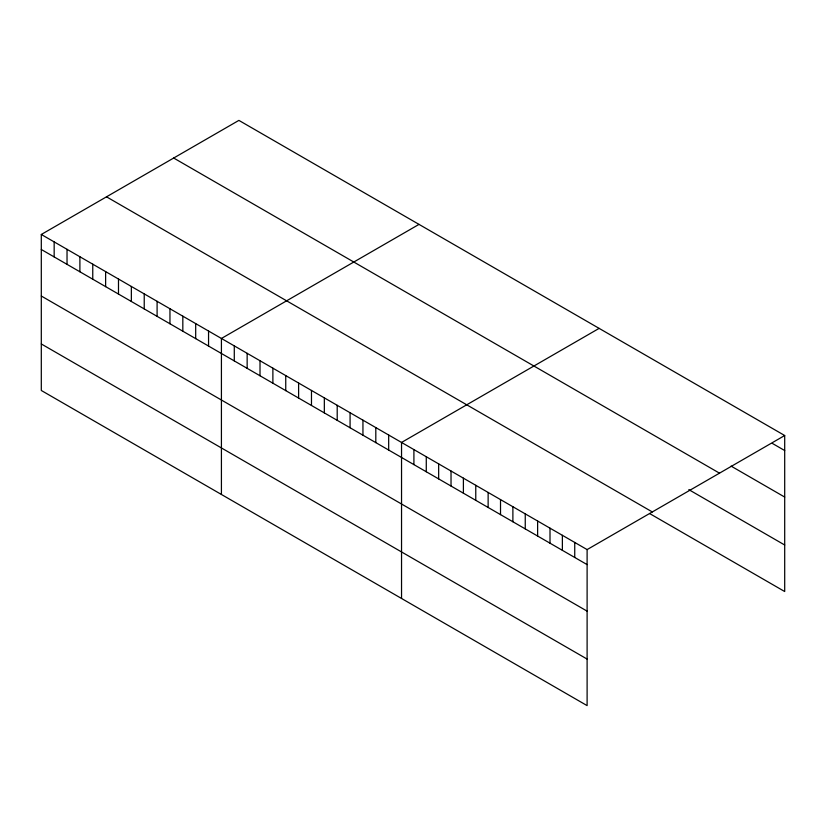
<?xml version="1.0" encoding="UTF-8"?>
<svg xmlns="http://www.w3.org/2000/svg" width="826" height="826" viewBox="0 0 826 826"><rect width="100%" height="100%" fill="white"/><g stroke="black" fill="none" stroke-linecap="round" stroke-linejoin="round"><path stroke-width="1.24" d="M41.3 234.47L587.11 549.589L587.11 705.611L41.3 390.481L41.3 234.47L238.89 120.389L784.7 435.519L784.7 591.53L649.639 513.555M419.009 224.383L221.42 338.464L221.42 494.475M599.118 328.376L401.539 442.447L401.539 598.468M587.11 549.589L784.7 435.519M772.331 443.397L784.7 450.542M731.093 466.112L784.7 497.066M173.687 158.034L719.498 473.164M688.822 489.642L784.7 545.005M106.502 196.825L652.313 511.944M41.3 249.493L587.11 564.612M41.3 296.018L587.11 611.147M41.3 343.957L587.11 659.076M574.741 542.445L574.741 557.478M562.372 535.31L562.372 550.333M550.002 528.165L550.002 543.188M537.623 521.02L537.623 536.043M525.253 513.875L525.253 528.898M512.884 506.73L512.884 521.764M500.515 499.596L500.515 514.619M488.135 492.451L488.135 507.474M475.766 485.306L475.766 500.329M463.396 478.161L463.396 493.184M451.027 471.026L451.027 486.049M438.658 463.882L438.658 478.904M426.278 456.737L426.278 471.76M413.909 449.592L413.909 464.615M388.674 435.023L388.674 450.046M375.809 427.6L375.809 442.622M362.944 420.166L362.944 435.188M350.079 412.742L350.079 427.765M337.204 405.308L337.204 420.331M324.339 397.884L324.339 412.907M311.474 390.45L311.474 405.483M298.609 383.027L298.609 398.049M285.744 375.603L285.744 390.626M272.879 368.169L272.879 383.192M260.014 360.745L260.014 375.768M247.15 353.311L247.15 368.344M234.285 345.887L234.285 360.91M208.555 331.03L208.555 346.053M195.69 323.606L195.69 338.629M182.825 316.172L182.825 331.195M169.96 308.748L169.96 323.771M157.095 301.325L157.095 316.348M144.23 293.891L144.23 308.914M131.355 286.467L131.355 301.49M118.49 279.033L118.49 294.056M105.625 271.609L105.625 286.632M92.76 264.186L92.76 279.209M79.895 256.752L79.895 271.775M67.03 249.328L67.03 264.351M54.165 241.894L54.165 256.917"/></g></svg>
